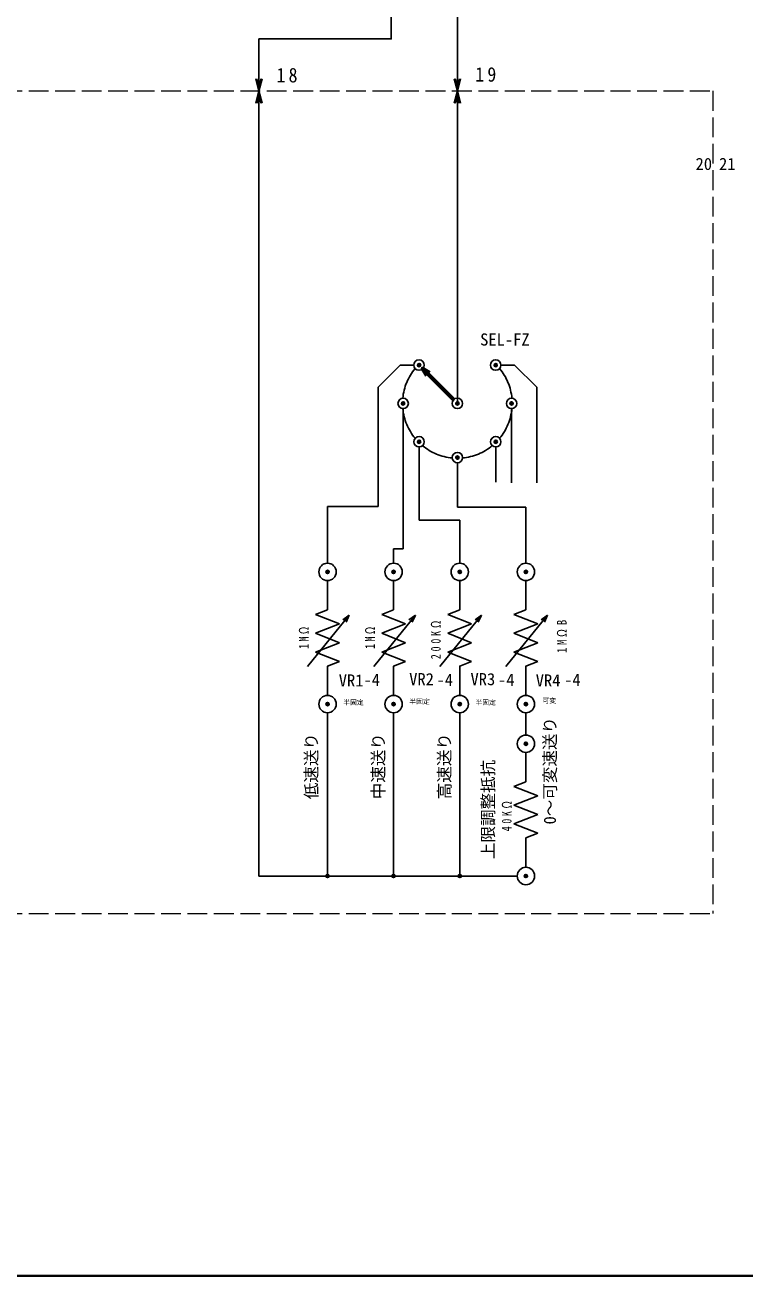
# Model space of a CAD drawing. Units: millimetres on the paper. Extents: x -288 to 1485, y -698 to 177.
# Drawn here: x 600.8 to 709.7, y -213.9 to -24.8 of the extents above; entities that cross this region are included whole.
import ezdxf
from ezdxf.enums import TextEntityAlignment as Align

# ---------------------------------------------------------------- set-up
doc = ezdxf.new("R2010")
doc.units = ezdxf.units.MM
doc.header["$PDMODE"] = 32
doc.header["$PDSIZE"] = 0.5
for name, pattern in [('CHAIN1', [8, 5, -1, 1, -1]), ('DASHED1', [1.8, 1.2, -0.6]), ('DASHED3', [4, 3, -1])]:
    doc.linetypes.add(name, pattern=pattern)
for name, color, linetype, lineweight in [('0-1_外形1', 3, 'Continuous', 25), ('0-7_極太線外形', 3, 'Continuous', 25), ('0-8_陰線', 4, 'DASHED1', 9), ('0-9_中心線', 3, 'Continuous', 25), ('0-A_寸法文字', 1, 'Continuous', 9), ('0-F', 3, 'Continuous', 25)]:
    doc.layers.add(name, color=color, linetype=linetype, lineweight=lineweight)
doc.styles.add('ＭＳ ゴシック', font='')
doc.styles.get('ＭＳ ゴシック').set_extended_font_data('MS Gothic')

msp = doc.modelspace()

# ---------------------------------------------------------------- linework, layer by layer
at = {"layer": '0-1_外形1'}
for p, q in [((666.179, -73.802), (666.179, -17.96)), ((636.179, -26.884), (636.179, -71.673)), ((636.179, -34.764), (635.679, -32.898)), ((636.179, -34.141), (635.846, -32.898)), ((636.179, -34.141), (636.513, -32.898)), ((636.179, -34.764), (636.68, -32.898)), ((666.179, -34.764), (665.679, -32.898)), ((666.179, -34.141), (665.846, -32.898)), ((666.179, -34.141), (666.513, -32.898)), ((666.179, -34.764), (666.68, -32.898)), ((636.179, -34.744), (635.689, -36.574)), ((636.179, -35.417), (635.87, -36.574)), ((636.179, -34.744), (636.67, -36.574)), ((636.179, -35.417), (636.489, -36.574)), ((666.179, -34.744), (665.689, -36.574)), ((666.179, -35.417), (665.87, -36.574)), ((666.179, -34.744), (666.67, -36.574)), ((666.179, -35.417), (666.489, -36.574)), ((636.179, -71.673), (636.179, -153.462)), ((657.522, -76.201), (654.179, -79.544)), ((659.592, -76.201), (657.522, -76.201)), ((672.766, -76.201), (674.836, -76.201)), ((674.836, -76.201), (678.179, -79.544)), ((654.179, -79.544), (654.179, -97.598)), ((678.179, -79.544), (678.179, -93.995)), ((657.982, -82.787), (657.982, -104.005)), ((674.377, -82.78), (674.377, -93.996)), ((660.385, -88.582), (660.385, -99.632)), ((671.978, -88.578), (671.978, -93.926)), ((666.183, -90.981), (666.183, -97.693)), ((646.543, -97.598), (654.179, -97.598)), ((646.543, -106.158), (646.543, -97.598)), ((676.543, -97.693), (666.183, -97.693)), ((676.543, -106.158), (676.543, -97.693)), ((666.543, -99.632), (660.385, -99.632)), ((666.543, -106.158), (666.543, -99.632)), ((656.543, -104.005), (657.982, -104.005)), ((656.543, -106.158), (656.543, -104.005)), ((646.543, -128.785), (646.543, -153.462)), ((656.543, -128.785), (656.543, -153.462)), ((666.543, -128.785), (666.543, -153.462)), ((676.543, -132.148), (676.543, -128.785)), ((676.543, -134.775), (676.543, -139.208)), ((676.543, -139.208), (674.743, -139.917)), ((678.343, -141.335), (674.743, -139.917)), ((678.343, -141.335), (674.743, -142.753)), ((678.343, -144.171), (674.743, -142.753)), ((678.343, -144.171), (674.743, -145.589)), ((678.343, -147.006), (674.743, -145.589)), ((678.343, -147.006), (676.543, -147.715)), ((676.543, -147.715), (676.543, -152.148)), ((675.23, -153.462), (636.179, -153.462))]:
    msp.add_line(p, q, dxfattribs=at)
at = {"layer": '0-1_外形1', "color": 5, "lineweight": 40}
msp.add_line((316.794, -213.946), (861.169, -213.946), dxfattribs=at)
at = {"layer": '0-1_外形1'}
for centre in [(676.543, -133.462), (676.543, -153.462)]:
    msp.add_circle(centre, 1.314, dxfattribs=at)
at = {"layer": '0-1_外形1', "linetype": 'CHAIN1'}
for start, end in [(140.46301, 174.58202), (5.46301, 39.58202), (185.51418, 219.58202), (320.46301, 354.53046), (230.46301, 264.58202), (275.46301, 309.58202)]:
    msp.add_arc((666.179, -81.995), 8.291, start, end, dxfattribs=at)
at = {"layer": '0-1_外形1'}
for p in [(676.543, -133.462), (646.543, -153.462), (656.543, -153.462), (666.543, -153.462), (676.543, -153.462)]:
    msp.add_point(p, dxfattribs=at)
at = {"layer": '0-7_極太線外形', "color": 6, "lineweight": 70}
msp.add_line((660.938, -76.758), (661.539, -77.797), dxfattribs=at)
at = {"layer": '0-7_極太線外形'}
for p, q in [((646.543, -108.785), (646.543, -113.218)), ((656.543, -108.785), (656.543, -113.218)), ((666.543, -108.785), (666.543, -113.218)), ((676.543, -108.785), (676.543, -113.218)), ((646.543, -113.218), (644.743, -113.927)), ((656.543, -113.218), (654.743, -113.927)), ((666.543, -113.218), (664.743, -113.927)), ((676.543, -113.218), (674.743, -113.927)), ((649.831, -114.006), (643.523, -121.799)), ((648.343, -115.345), (644.743, -113.927)), ((648.343, -115.345), (644.743, -116.763)), ((649.831, -114.006), (648.861, -114.711)), ((649.831, -114.006), (649.344, -115.102)), ((659.831, -114.006), (653.523, -121.799)), ((658.343, -115.345), (654.743, -113.927)), ((658.343, -115.345), (654.743, -116.763)), ((659.831, -114.006), (658.861, -114.711)), ((659.831, -114.006), (659.344, -115.102)), ((669.831, -114.006), (663.523, -121.799)), ((668.343, -115.345), (664.743, -113.927)), ((668.343, -115.345), (664.743, -116.763)), ((669.831, -114.006), (668.861, -114.711)), ((669.831, -114.006), (669.344, -115.102)), ((679.831, -114.006), (673.523, -121.799)), ((678.343, -115.345), (674.743, -113.927)), ((678.343, -115.345), (674.743, -116.763)), ((679.831, -114.006), (678.861, -114.711)), ((679.831, -114.006), (679.344, -115.102)), ((648.343, -118.18), (644.743, -116.763)), ((658.343, -118.18), (654.743, -116.763)), ((668.343, -118.18), (664.743, -116.763)), ((678.343, -118.18), (674.743, -116.763)), ((648.343, -118.18), (644.743, -119.598)), ((658.343, -118.18), (654.743, -119.598)), ((668.343, -118.18), (664.743, -119.598)), ((678.343, -118.18), (674.743, -119.598)), ((648.343, -121.016), (644.743, -119.598)), ((658.343, -121.016), (654.743, -119.598)), ((668.343, -121.016), (664.743, -119.598)), ((678.343, -121.016), (674.743, -119.598))]:
    msp.add_line(p, q, dxfattribs=at)
at = {"layer": '0-7_極太線外形', "color": 6, "lineweight": 70}
msp.add_lwpolyline([(665.622, -81.438), (660.938, -76.758), (661.978, -77.358)], dxfattribs=at)
at = {"layer": '0-7_極太線外形'}
for points in [[(648.343, -121.016), (646.543, -121.725), (646.543, -126.158)], [(658.343, -121.016), (656.543, -121.725), (656.543, -126.158)], [(668.343, -121.016), (666.543, -121.725), (666.543, -126.158)], [(678.343, -121.016), (676.543, -121.725), (676.543, -126.158)]]:
    msp.add_lwpolyline(points, dxfattribs=at)
for centre, radius in [((660.381, -76.201), 0.788), ((671.974, -76.196), 0.788), ((657.982, -81.998), 0.788), ((666.179, -81.995), 0.788), ((674.377, -81.992), 0.788), ((660.385, -87.794), 0.788), ((671.978, -87.789), 0.788), ((666.183, -90.193), 0.788), ((646.543, -107.471), 1.314), ((656.543, -107.471), 1.314), ((666.543, -107.471), 1.314), ((676.543, -107.471), 1.314), ((646.543, -127.471), 1.314), ((656.543, -127.471), 1.314), ((666.543, -127.471), 1.314), ((676.543, -127.471), 1.314)]:
    msp.add_circle(centre, radius, dxfattribs=at)
at = {"layer": '0-8_陰線', "linetype": 'DASHED3'}
msp.add_line((329.362, -34.744), (704.828, -34.744), dxfattribs=at)
at = {"layer": '0-9_中心線', "color": 4, "linetype": 'DASHED3', "lineweight": 9}
for p in [(704.828, -34.744), (329.362, -159.123)]:
    msp.add_line(p, (704.828, -159.123), dxfattribs=at)
at = {"layer": '0-F'}
msp.add_line((666.179, -81.995), (666.179, -71.541), dxfattribs=at)
msp.add_lwpolyline([(656.179, -17.96), (656.179, -26.884), (636.179, -26.884)], dxfattribs=at)
for p in [(660.381, -76.201), (671.974, -76.196), (657.982, -81.998), (666.179, -81.995), (674.377, -81.992), (660.385, -87.794), (671.978, -87.789), (666.183, -90.193), (646.543, -107.471), (656.543, -107.471), (666.543, -107.471), (676.543, -107.471), (646.543, -127.471), (656.543, -127.471), (666.543, -127.471), (676.543, -127.471)]:
    msp.add_point(p, dxfattribs=at)

# ---------------------------------------------------------------- texts
at = {"layer": '0-A_寸法文字', "color": 4, "style": 'ＭＳ ゴシック'}
for s, height, p in [('20', 1.833, (702.206, -47.247)), ('21', 1.833, (705.757, -47.247)), ('SEL-FZ', 1.833, (669.629, -73.8)), ('-4', 1.833, (651.983, -125.261)), ('VR2', 1.833, (658.894, -125.159)), ('-4', 1.833, (663.033, -125.261)), ('VR3', 1.833, (668.168, -125.159)), ('-4', 1.833, (672.328, -125.261)), ('-4', 1.833, (682.325, -125.261)), ('VR1', 1.833, (648.239, -125.356)), ('VR4', 1.833, (678.033, -125.356)), ('半固定', 0.7331, (648.929, -127.792)), ('半固定', 0.7331, (658.926, -127.66)), ('半固定', 0.7331, (668.923, -127.792)), ('可変', 0.7331, (679.065, -127.529))]:
    msp.add_text(s, height=height, dxfattribs=at).set_placement(p, align=Align.BOTTOM_LEFT)
for s, p in [('0～可変速送り', (681.633, -145.666)), ('低速送り', (645.557, -141.855)), ('中速送り', (655.685, -141.855)), ('高速送り', (665.682, -141.855)), ('上限調整抵抗', (672.294, -150.906))]:
    msp.add_text(s, height=1.833, rotation=90, dxfattribs=at).set_placement(p, align=Align.BOTTOM_LEFT)
at = {"layer": '0-A_寸法文字', "char_height": 2.199, "attachment_point": 7, "style": 'ＭＳ ゴシック'}
for s, insert in [('\\T1.36;\\W0.9;18', (638.824, -33.49)), ('\\T1.36;\\W0.9;19', (668.891, -33.377))]:
    msp.add_mtext(s, dxfattribs=dict(at, insert=insert))
at = {"layer": '0-A_寸法文字', "char_height": 1.466, "attachment_point": 7, "rotation": 90, "style": 'ＭＳ ゴシック'}
for s, insert in [('\\T1.57;\\W0.75;200KΩ', (663.672, -120.673)), ('\\T1.5;\\W0.8;1MΩB', (682.704, -119.722)), ('\\T1.48;\\W0.75;1MΩ', (643.678, -119.112)), ('\\T1.48;\\W0.75;1MΩ', (653.699, -119.112)), ('\\T1.53;\\W0.75;40KΩ', (674.398, -146.696))]:
    msp.add_mtext(s, dxfattribs=dict(at, insert=insert))

doc.saveas('drawing.dxf')
